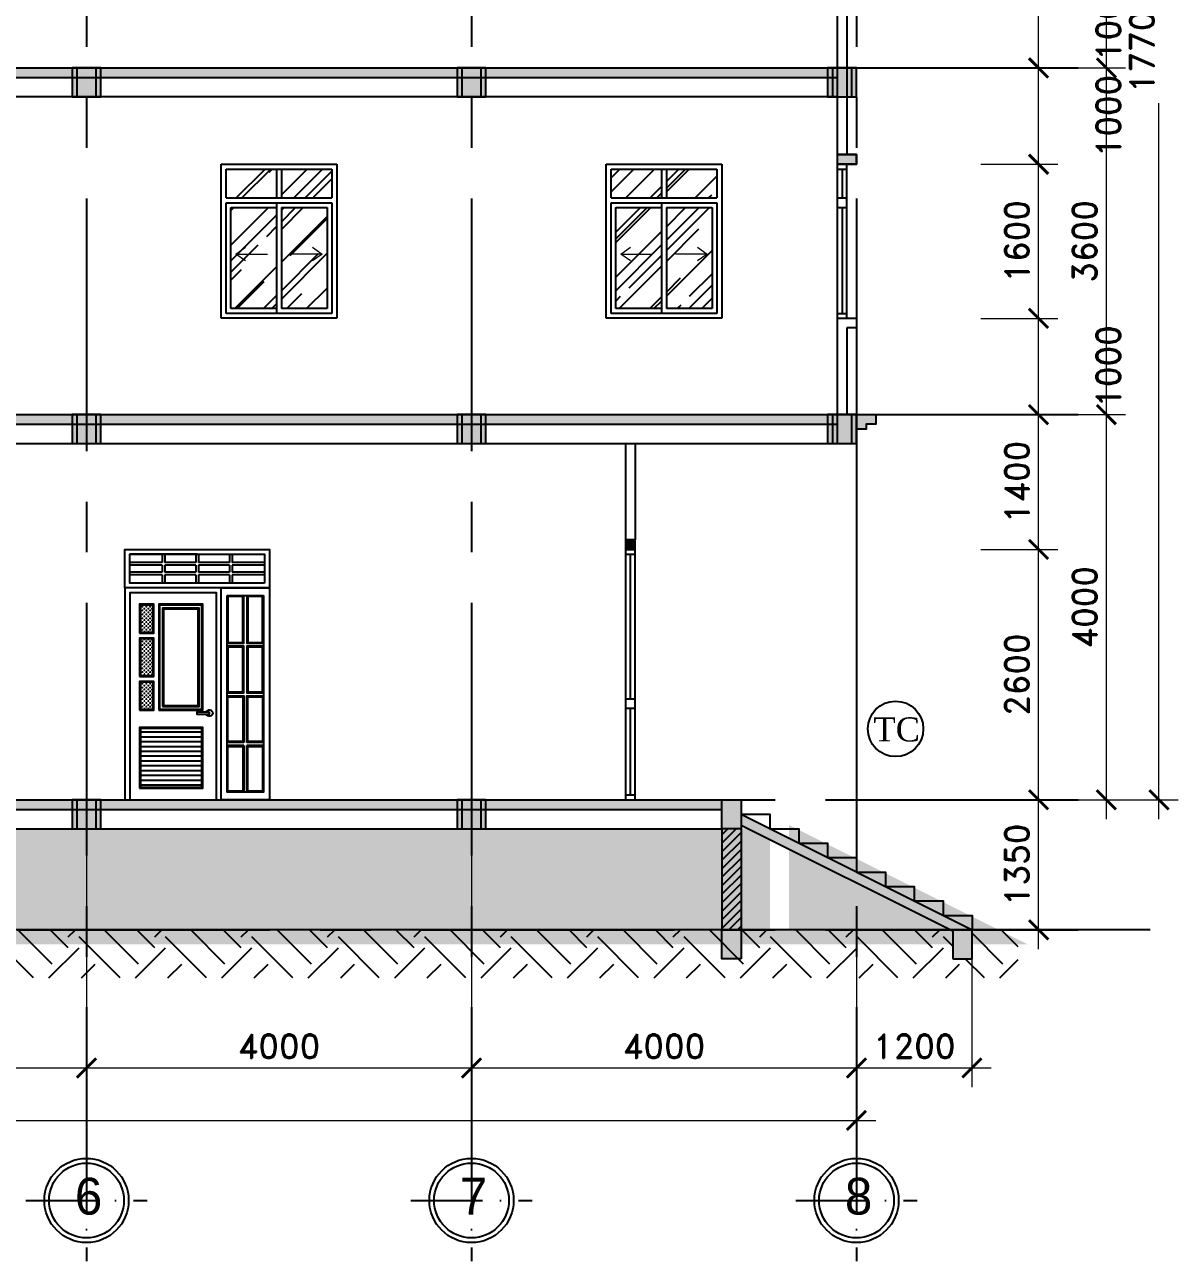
# Model space of a CAD drawing. Header units: inches. Extents: x 452443 to 881249, y 975131 to 1198310.
# Drawn here: x 718520 to 730505, y 1031718 to 1044559 of the extents above; entities that cross this region are included whole.
import ezdxf
from ezdxf.enums import TextEntityAlignment as Align

# ---------------------------------------------------------------- set-up
doc = ezdxf.new("R2010")
doc.units = ezdxf.units.IN
doc.header["$LTSCALE"] = 3.5
doc.header["$MEASUREMENT"] = 0
doc.linetypes.add('ACAD_ISO10W100', pattern=[18, 12, -3, 0, -3])
doc.linetypes.add('CENTER', pattern=[2, 1.25, -0.25, 0.25, -0.25])
for name, color, linetype in [('cot', 1, 'Continuous'), ('CUA', 4, 'Continuous'), ('DOOR-84', 84, 'Continuous'), ('HA', 8, 'Continuous'), ('hatch', 4, 'Continuous'), ('hatch vl', 4, 'Continuous'), ('Netthay_126', 126, 'Continuous'), ('NOI THAT', 42, 'Continuous'), ('phong', 2, 'Continuous'), ('text', 3, 'Continuous'), ('thuocdo', 3, 'Continuous'), ('Truc', 252, 'Continuous'), ('VISIONABLE-LINE126', 126, 'Continuous')]:
    doc.layers.add(name, color=color, linetype=linetype)
doc.styles.add('romand', font='romand.shx')
doc.styles.get("Standard").update_dxf_attribs({"font": 'times.ttf'})
doc.styles.add('STYLE5', font='VAVON_.TTF')
doc.dimstyles.new('TL100', dxfattribs={"dimscale": 100, "dimtxt": 2.5, "dimasz": 2, "dimexe": 2, "dimexo": 1, "dimgap": 1, "dimtad": 1, "dimdec": 0, "dimzin": 0, "dimdsep": 46, "dimtxsty": 'romand', "dimblk": 'ARCHTICK', "dimcen": 2, "dimdle": 2, "dimclrd": 256, "dimclre": 256, "dimclrt": 7, "dimadec": 0, "dimazin": 0, "dimtfac": 0.004, "dimtdec": 0, "dimtmove": 2, "dimatfit": 3, "dimfxl": 1, "dimtolj": 1, "dimtzin": 0, "dimlwd": 20, "dimlwe": 20, "dimarcsym": 1})

# ---------------------------------------------------------------- blocks, each defined once
blk = doc.blocks.new('truc tron')
at = {"layer": 'DOOR-84', "linetype": 'ACAD_ISO10W100', "ltscale": 20}
for p, q in [((0, -710), (0, 710)), ((710, 0), (-710, 0))]:
    blk.add_line(p, q, dxfattribs=at)
at = {"layer": 'DOOR-84', "linetype": 'Continuous'}
blk.add_circle((0, 0), 492, dxfattribs=at)
at = {"layer": 'NOI THAT', "linetype": 'Continuous'}
blk.add_circle((0, 0), 437, dxfattribs=at)
blk = doc.blocks.new('cuadi1500x2600')
at = {"layer": 'CUA'}
h = blk.add_hatch(dxfattribs=at)
h.set_pattern_fill('ANSI31', color=256, scale=400, angle=315, style=0)
h.set_pattern_definition([(0, (375391.19, 832311.767), (2e-14, 50), [])])
h.paths.add_polyline_path([(700, 739), (700, 130), (1340, 130), (1340, 739)])
at = {"layer": 'hatch'}
h = blk.add_hatch(dxfattribs=at)
h.set_pattern_fill('CROSS', color=256, scale=80, style=0)
h.set_pattern_definition([(0, (396849.858, 818514.514), (20, 20), [10, -30]), (90, (396854.858, 818509.514), (-20, 20), [10, -30])])
h.paths.add_polyline_path([(1340, 1290), (1210, 1290), (1210, 1670), (1340, 1670)])
h.paths.add_polyline_path([(1340, 2020), (1210, 2020), (1210, 1740), (1340, 1740)])
h.paths.add_polyline_path([(1210, 940), (1340, 940), (1340, 1220), (1210, 1220)])
at = {"layer": 'CUA'}
for p, q in [((50, 2465), (385, 2465)), ((415, 2465), (735, 2465)), ((765, 2465), (1085, 2465)), ((1115, 2465), (1450, 2465)), ((50, 2435), (385, 2435)), ((50, 2365), (385, 2365)), ((50, 2335), (385, 2335)), ((415, 2435), (735, 2435)), ((415, 2365), (735, 2365)), ((415, 2335), (735, 2335)), ((765, 2435), (1085, 2435)), ((765, 2365), (1085, 2365)), ((765, 2335), (1085, 2335)), ((1115, 2435), (1450, 2435)), ((1115, 2365), (1450, 2365)), ((1115, 2335), (1450, 2335))]:
    blk.add_line(p, q, dxfattribs=at)
for points in [[(0, 2200), (1500, 2200), (1500, 2600), (0, 2600)], [(50, 2250), (1450, 2250), (1450, 2550), (50, 2550)], [(1500, 0), (500, 0), (500, 2200), (1500, 2200)], [(1450, 0), (550, 0), (550, 2150), (1450, 2150)], [(1150, 930), (690, 930), (690, 2030), (1150, 2030)], [(1350, 1730), (1200, 1730), (1200, 2030), (1350, 2030)], [(1350, 1280), (1200, 1280), (1200, 1680), (1350, 1680)], [(1350, 930), (1200, 930), (1200, 1230), (1350, 1230)], [(622, 910), (753, 910), (753, 890), (622, 890)], [(622, 910), (753, 910), (753, 890), (622, 890)], [(1350, 120), (690, 120), (690, 749), (1350, 749)]]:
    blk.add_lwpolyline(points, close=True, dxfattribs=at)
for points in [[(750, 2550), (50, 2550)], [(385, 2550), (385, 2465)], [(415, 2550), (415, 2465)], [(735, 2550), (735, 2465)], [(750, 2550), (1450, 2550)], [(765, 2550), (765, 2465)], [(1085, 2550), (1085, 2465)], [(1115, 2550), (1115, 2465)], [(385, 2435), (385, 2365)], [(385, 2335), (385, 2250)], [(415, 2435), (415, 2365)], [(415, 2335), (415, 2250)], [(735, 2435), (735, 2365)], [(735, 2335), (735, 2250)], [(765, 2435), (765, 2365)], [(765, 2335), (765, 2250)], [(1085, 2435), (1085, 2365)], [(1085, 2335), (1085, 2250)], [(1115, 2435), (1115, 2365)], [(1115, 2335), (1115, 2250)]]:
    blk.add_lwpolyline(points, dxfattribs=at)
blk.add_arc((622, 900), 33.7, 16.9172, 343.0828, dxfattribs=at)
blk.add_arc((622, 900), 33.7, 16.9172, 343.0828, dxfattribs=at)
at = {"layer": 'HA', "ltscale": 50}
for points in [[(1140, 940), (700, 940), (700, 2020), (1140, 2020)], [(1110, 970), (730, 970), (730, 1990), (1110, 1990)], [(1100, 980), (740, 980), (740, 1980), (1100, 1980)], [(1340, 1740), (1210, 1740), (1210, 2020), (1340, 2020)], [(1340, 1290), (1210, 1290), (1210, 1670), (1340, 1670)], [(1340, 940), (1210, 940), (1210, 1220), (1340, 1220)], [(1340, 130), (700, 130), (700, 739), (1340, 739)]]:
    blk.add_lwpolyline(points, close=True, dxfattribs=at)
at = {"layer": 'hatch'}
for p, q in [((501, 2200), (1, 2200)), ((440, 2120), (60, 2120)), ((60, 595), (235, 595)), ((60, 565), (235, 565)), ((265, 595), (440, 595)), ((265, 565), (440, 565))]:
    blk.add_line(p, q, dxfattribs=at)
for points in [[(0, 2200), (1500, 2200)], [(0, 2200), (0, 0), (500, 0), (500, 2200)], [(60, 2120), (60, 80), (440, 80), (440, 2120)], [(235, 2120), (235, 1625), (60, 1625)], [(70, 2110), (225, 2110), (225, 1635), (70, 1635), (70, 2110)], [(440, 1625), (265, 1625), (265, 2120)], [(430, 1635), (275, 1635), (275, 2110), (430, 2110), (430, 1635)], [(60, 1595), (235, 1595), (235, 1110), (60, 1110)], [(70, 1585), (225, 1585), (225, 1120), (70, 1120), (70, 1585)], [(440, 1110), (265, 1110), (265, 1595), (440, 1595)], [(430, 1120), (275, 1120), (275, 1585), (430, 1585), (430, 1120)], [(235, 595), (235, 1080), (60, 1080)], [(225, 605), (225, 1070), (70, 1070), (70, 605), (225, 605)], [(440, 1080), (265, 1080), (265, 595)], [(430, 1070), (275, 1070), (275, 605), (430, 605), (430, 1070)], [(225, 90), (225, 555), (70, 555), (70, 90), (225, 90)], [(235, 80), (235, 565)], [(265, 565), (265, 80)], [(430, 555), (275, 555), (275, 90), (430, 90), (430, 555)]]:
    blk.add_lwpolyline(points, dxfattribs=at)
blk = doc.blocks.new('_ArchTick')
at = {"color": 0, "linetype": 'ByBlock', "const_width": 0.15}
blk.add_lwpolyline([(-0.5, -0.5), (0.5, 0.5)], dxfattribs=at)
blk = doc.blocks.new('*D2236')
at = {"layer": 'DEFPOINTS', "color": 0}
for p in [(719162, 1037087), (715162, 1036784), (719162, 1033726)]:
    blk.add_point(p, dxfattribs=at)
at = {"layer": 'thuocdo', "lineweight": 20}
for p, q in [((719162, 1036987), (719162, 1033526)), ((715162, 1036684), (715162, 1033526)), ((714962, 1033726), (719362, 1033726))]:
    blk.add_line(p, q, dxfattribs=at)
at = {"layer": 'thuocdo', "lineweight": 20, "xscale": 200, "yscale": 200, "zscale": 200, "rotation": 180}
blk.add_blockref('_ArchTick', (715162, 1033726), dxfattribs=at)
at = {"layer": 'thuocdo', "lineweight": 20, "xscale": 200, "yscale": 200, "zscale": 200}
blk.add_blockref('_ArchTick', (719162, 1033726), dxfattribs=at)
at = {"layer": 'thuocdo', "color": 7, "insert": (717162, 1033951), "char_height": 250, "attachment_point": 5, "style": 'romand'}
blk.add_mtext('\\A1;4000', dxfattribs=at)
blk = doc.blocks.new('*D2237')
at = {"layer": 'DEFPOINTS', "color": 0}
for p in [(719162, 1037087), (723162, 1033726), (723162, 1032994)]:
    blk.add_point(p, dxfattribs=at)
at = {"layer": 'thuocdo', "lineweight": 20}
for p, q in [((719162, 1036987), (719162, 1033526)), ((723162, 1033094), (723162, 1033926)), ((718962, 1033726), (723362, 1033726))]:
    blk.add_line(p, q, dxfattribs=at)
at = {"layer": 'thuocdo', "lineweight": 20, "xscale": 200, "yscale": 200, "zscale": 200, "rotation": 180}
blk.add_blockref('_ArchTick', (719162, 1033726), dxfattribs=at)
at = {"layer": 'thuocdo', "lineweight": 20, "xscale": 200, "yscale": 200, "zscale": 200}
blk.add_blockref('_ArchTick', (723162, 1033726), dxfattribs=at)
at = {"layer": 'thuocdo', "color": 7, "insert": (721162, 1033951), "char_height": 250, "attachment_point": 5, "style": 'romand'}
blk.add_mtext('\\A1;4000', dxfattribs=at)
blk = doc.blocks.new('*D2238')
at = {"layer": 'DEFPOINTS', "color": 0}
for p in [(727162, 1034957), (727162, 1033726), (723162, 1032994)]:
    blk.add_point(p, dxfattribs=at)
at = {"layer": 'thuocdo', "lineweight": 20}
for p, q in [((727162, 1034857), (727162, 1033526)), ((723162, 1033094), (723162, 1033926)), ((722962, 1033726), (727362, 1033726))]:
    blk.add_line(p, q, dxfattribs=at)
at = {"layer": 'thuocdo', "lineweight": 20, "xscale": 200, "yscale": 200, "zscale": 200, "rotation": 180}
blk.add_blockref('_ArchTick', (723162, 1033726), dxfattribs=at)
at = {"layer": 'thuocdo', "lineweight": 20, "xscale": 200, "yscale": 200, "zscale": 200}
blk.add_blockref('_ArchTick', (727162, 1033726), dxfattribs=at)
at = {"layer": 'thuocdo', "color": 7, "insert": (725162, 1033951), "char_height": 250, "attachment_point": 5, "style": 'romand'}
blk.add_mtext('\\A1;4000', dxfattribs=at)
blk = doc.blocks.new('*D2247')
at = {"layer": 'DEFPOINTS', "color": 0}
for p in [(723162, 1036784), (723162, 1033726), (719162, 1033048)]:
    blk.add_point(p, dxfattribs=at)
at = {"layer": 'thuocdo', "lineweight": 20}
for p, q in [((723162, 1036684), (723162, 1033526)), ((719162, 1033148), (719162, 1033926)), ((718962, 1033726), (723362, 1033726))]:
    blk.add_line(p, q, dxfattribs=at)
at = {"layer": 'thuocdo', "lineweight": 20, "xscale": 200, "yscale": 200, "zscale": 200, "rotation": 180}
blk.add_blockref('_ArchTick', (719162, 1033726), dxfattribs=at)
at = {"layer": 'thuocdo', "lineweight": 20, "xscale": 200, "yscale": 200, "zscale": 200}
blk.add_blockref('_ArchTick', (723162, 1033726), dxfattribs=at)
at = {"layer": 'thuocdo', "color": 7, "insert": (721162, 1033951), "char_height": 250, "attachment_point": 5, "style": 'romand'}
blk.add_mtext('\\A1;4000', dxfattribs=at)
blk = doc.blocks.new('*D2248')
at = {"layer": 'DEFPOINTS', "color": 0}
for p in [(698662, 1034330), (727162, 1034330), (727162, 1033181)]:
    blk.add_point(p, dxfattribs=at)
at = {"layer": 'thuocdo', "lineweight": 20}
for p, q in [((698662, 1034230), (698662, 1032981)), ((727162, 1034230), (727162, 1032981)), ((698462, 1033181), (727362, 1033181))]:
    blk.add_line(p, q, dxfattribs=at)
at = {"layer": 'thuocdo', "lineweight": 20, "xscale": 200, "yscale": 200, "zscale": 200, "rotation": 180}
blk.add_blockref('_ArchTick', (698662, 1033181), dxfattribs=at)
at = {"layer": 'thuocdo', "lineweight": 20, "xscale": 200, "yscale": 200, "zscale": 200}
blk.add_blockref('_ArchTick', (727162, 1033181), dxfattribs=at)
at = {"layer": 'thuocdo', "color": 7, "insert": (712912, 1033406), "char_height": 250, "attachment_point": 5, "style": 'romand'}
blk.add_mtext('\\A1;28500', dxfattribs=at)
blk = doc.blocks.new('*D2302')
at = {"layer": 'DEFPOINTS', "color": 0}
for p in [(728354, 1036510), (729054, 1036510), (728354, 1035160)]:
    blk.add_point(p, dxfattribs=at)
at = {"layer": 'thuocdo', "linetype": 'Continuous', "lineweight": 20}
for p, q in [((729054, 1034960), (729054, 1036710)), ((728454, 1036510), (729254, 1036510)), ((728454, 1035160), (729254, 1035160))]:
    blk.add_line(p, q, dxfattribs=at)
at = {"layer": 'thuocdo', "lineweight": 20, "xscale": 200, "yscale": 200, "zscale": 200}
for p, rotation in [((729054, 1036510), 90), ((729054, 1035160), 270)]:
    blk.add_blockref('_ArchTick', p, dxfattribs=dict(at, rotation=rotation))
at = {"layer": 'thuocdo', "color": 7, "insert": (728829, 1035835), "char_height": 250, "attachment_point": 5, "rotation": 90, "style": 'romand'}
blk.add_mtext('\\A1;1350', dxfattribs=at)
blk = doc.blocks.new('*D2303')
at = {"layer": 'DEFPOINTS', "color": 0}
for p in [(728354, 1039110), (729054, 1039110), (728354, 1036510)]:
    blk.add_point(p, dxfattribs=at)
at = {"layer": 'thuocdo', "linetype": 'Continuous', "lineweight": 20}
for p, q in [((729054, 1036310), (729054, 1039310)), ((728454, 1039110), (729254, 1039110)), ((728454, 1036510), (729254, 1036510))]:
    blk.add_line(p, q, dxfattribs=at)
at = {"layer": 'thuocdo', "lineweight": 20, "xscale": 200, "yscale": 200, "zscale": 200}
for p, rotation in [((729054, 1039110), 90), ((729054, 1036510), 270)]:
    blk.add_blockref('_ArchTick', p, dxfattribs=dict(at, rotation=rotation))
at = {"layer": 'thuocdo', "color": 7, "insert": (728829, 1037810), "char_height": 250, "attachment_point": 5, "rotation": 90, "style": 'romand'}
blk.add_mtext('\\A1;2600', dxfattribs=at)
blk = doc.blocks.new('*D2304')
at = {"layer": 'DEFPOINTS', "color": 0}
for p in [(728354, 1040510), (729054, 1040510), (728354, 1039110)]:
    blk.add_point(p, dxfattribs=at)
at = {"layer": 'thuocdo', "linetype": 'Continuous', "lineweight": 20}
for p, q in [((729054, 1038910), (729054, 1040710)), ((728454, 1040510), (729254, 1040510)), ((728454, 1039110), (729254, 1039110))]:
    blk.add_line(p, q, dxfattribs=at)
at = {"layer": 'thuocdo', "lineweight": 20, "xscale": 200, "yscale": 200, "zscale": 200}
for p, rotation in [((729054, 1040510), 90), ((729054, 1039110), 270)]:
    blk.add_blockref('_ArchTick', p, dxfattribs=dict(at, rotation=rotation))
at = {"layer": 'thuocdo', "color": 7, "insert": (728829, 1039810), "char_height": 250, "attachment_point": 5, "rotation": 90, "style": 'romand'}
blk.add_mtext('\\A1;1400', dxfattribs=at)
blk = doc.blocks.new('*D2305')
at = {"layer": 'DEFPOINTS', "color": 0}
for p in [(728354, 1041510), (729054, 1041510), (728354, 1040510)]:
    blk.add_point(p, dxfattribs=at)
at = {"layer": 'thuocdo', "linetype": 'Continuous', "lineweight": 20}
for p, q in [((729054, 1040310), (729054, 1041710)), ((728454, 1041510), (729254, 1041510)), ((728454, 1040510), (729254, 1040510))]:
    blk.add_line(p, q, dxfattribs=at)
at = {"layer": 'thuocdo', "lineweight": 20, "xscale": 200, "yscale": 200, "zscale": 200}
for p, rotation in [((729054, 1041510), 90), ((729054, 1040510), 270)]:
    blk.add_blockref('_ArchTick', p, dxfattribs=dict(at, rotation=rotation))
at = {"layer": 'thuocdo', "color": 7, "insert": (729779, 1041010), "char_height": 250, "attachment_point": 5, "rotation": 90, "style": 'romand'}
blk.add_mtext('\\A1;1000', dxfattribs=at)
blk = doc.blocks.new('*D2306')
at = {"layer": 'DEFPOINTS', "color": 0}
for p in [(728354, 1043110), (729054, 1043110), (728354, 1041510)]:
    blk.add_point(p, dxfattribs=at)
at = {"layer": 'thuocdo', "linetype": 'Continuous', "lineweight": 20}
for p, q in [((729054, 1041310), (729054, 1043310)), ((728454, 1043110), (729254, 1043110)), ((728454, 1041510), (729254, 1041510))]:
    blk.add_line(p, q, dxfattribs=at)
at = {"layer": 'thuocdo', "lineweight": 20, "xscale": 200, "yscale": 200, "zscale": 200}
for p, rotation in [((729054, 1043110), 90), ((729054, 1041510), 270)]:
    blk.add_blockref('_ArchTick', p, dxfattribs=dict(at, rotation=rotation))
at = {"layer": 'thuocdo', "color": 7, "insert": (728829, 1042310), "char_height": 250, "attachment_point": 5, "rotation": 90, "style": 'romand'}
blk.add_mtext('\\A1;1600', dxfattribs=at)
blk = doc.blocks.new('*D2307')
at = {"layer": 'DEFPOINTS', "color": 0}
for p in [(728354, 1044110), (729054, 1044110), (728354, 1043110)]:
    blk.add_point(p, dxfattribs=at)
at = {"layer": 'thuocdo', "linetype": 'Continuous', "lineweight": 20}
for p, q in [((729054, 1042910), (729054, 1044310)), ((728454, 1044110), (729254, 1044110)), ((728454, 1043110), (729254, 1043110))]:
    blk.add_line(p, q, dxfattribs=at)
at = {"layer": 'thuocdo', "lineweight": 20, "xscale": 200, "yscale": 200, "zscale": 200}
for p, rotation in [((729054, 1044110), 90), ((729054, 1043110), 270)]:
    blk.add_blockref('_ArchTick', p, dxfattribs=dict(at, rotation=rotation))
at = {"layer": 'thuocdo', "color": 7, "insert": (729779, 1043610), "char_height": 250, "attachment_point": 5, "rotation": 90, "style": 'romand'}
blk.add_mtext('\\A1;1000', dxfattribs=at)
blk = doc.blocks.new('*D2308')
at = {"layer": 'DEFPOINTS', "color": 0}
for p in [(728354, 1045110), (729054, 1045110), (728354, 1044110)]:
    blk.add_point(p, dxfattribs=at)
at = {"layer": 'thuocdo', "linetype": 'Continuous', "lineweight": 20}
for p, q in [((729054, 1043910), (729054, 1045310)), ((728454, 1045110), (729254, 1045110)), ((728454, 1044110), (729254, 1044110))]:
    blk.add_line(p, q, dxfattribs=at)
at = {"layer": 'thuocdo', "lineweight": 20, "xscale": 200, "yscale": 200, "zscale": 200}
for p, rotation in [((729054, 1045110), 90), ((729054, 1044110), 270)]:
    blk.add_blockref('_ArchTick', p, dxfattribs=dict(at, rotation=rotation))
at = {"layer": 'thuocdo', "color": 7, "insert": (729779, 1044610), "char_height": 250, "attachment_point": 5, "rotation": 90, "style": 'romand'}
blk.add_mtext('\\A1;1000', dxfattribs=at)
blk = doc.blocks.new('*D2316')
at = {"layer": 'DEFPOINTS', "color": 0}
for p in [(728354, 1040510), (729758, 1040510), (728354, 1036510)]:
    blk.add_point(p, dxfattribs=at)
at = {"layer": 'thuocdo', "lineweight": 20}
for p, q in [((729758, 1036310), (729758, 1040710)), ((728454, 1040510), (729958, 1040510)), ((728454, 1036510), (729958, 1036510))]:
    blk.add_line(p, q, dxfattribs=at)
at = {"layer": 'thuocdo', "lineweight": 20, "xscale": 200, "yscale": 200, "zscale": 200}
for p, rotation in [((729758, 1040510), 90), ((729758, 1036510), 270)]:
    blk.add_blockref('_ArchTick', p, dxfattribs=dict(at, rotation=rotation))
at = {"layer": 'thuocdo', "color": 7, "insert": (729533, 1038510), "char_height": 250, "attachment_point": 5, "rotation": 90, "style": 'romand'}
blk.add_mtext('\\A1;4000', dxfattribs=at)
blk = doc.blocks.new('*D2317')
at = {"layer": 'DEFPOINTS', "color": 0}
for p in [(728354, 1044110), (729758, 1044110), (728354, 1040510)]:
    blk.add_point(p, dxfattribs=at)
at = {"layer": 'thuocdo', "lineweight": 20}
for p, q in [((729758, 1040310), (729758, 1044310)), ((728454, 1044110), (729958, 1044110)), ((728454, 1040510), (729958, 1040510))]:
    blk.add_line(p, q, dxfattribs=at)
at = {"layer": 'thuocdo', "lineweight": 20, "xscale": 200, "yscale": 200, "zscale": 200}
for p, rotation in [((729758, 1044110), 90), ((729758, 1040510), 270)]:
    blk.add_blockref('_ArchTick', p, dxfattribs=dict(at, rotation=rotation))
at = {"layer": 'thuocdo', "color": 7, "insert": (729533, 1042310), "char_height": 250, "attachment_point": 5, "rotation": 90, "style": 'romand'}
blk.add_mtext('\\A1;3600', dxfattribs=at)
blk = doc.blocks.new('*D2318')
at = {"layer": 'DEFPOINTS', "color": 0}
for p in [(728354, 1047710), (729758, 1047710), (728354, 1044110)]:
    blk.add_point(p, dxfattribs=at)
at = {"layer": 'thuocdo', "lineweight": 20}
for p, q in [((729758, 1043910), (729758, 1047910)), ((728454, 1047710), (729958, 1047710)), ((728454, 1044110), (729958, 1044110))]:
    blk.add_line(p, q, dxfattribs=at)
at = {"layer": 'thuocdo', "lineweight": 20, "xscale": 200, "yscale": 200, "zscale": 200}
for p, rotation in [((729758, 1047710), 90), ((729758, 1044110), 270)]:
    blk.add_blockref('_ArchTick', p, dxfattribs=dict(at, rotation=rotation))
at = {"layer": 'thuocdo', "color": 7, "insert": (729533, 1045910), "char_height": 250, "attachment_point": 5, "rotation": 90, "style": 'romand'}
blk.add_mtext('\\A1;3600', dxfattribs=at)
blk = doc.blocks.new('*D2321')
at = {"layer": 'DEFPOINTS', "color": 0}
for p in [(728354, 1054210), (730305, 1054210), (728613, 1036510)]:
    blk.add_point(p, dxfattribs=at)
at = {"layer": 'thuocdo', "lineweight": 20}
for p, q in [((730305, 1054410), (730305, 1045027)), ((728454, 1054210), (730505, 1054210)), ((730305, 1036310), (730305, 1043744)), ((728713, 1036510), (730505, 1036510))]:
    blk.add_line(p, q, dxfattribs=at)
at = {"layer": 'thuocdo', "lineweight": 20, "xscale": 200, "yscale": 200, "zscale": 200}
for p, rotation in [((730305, 1054210), 90), ((730305, 1036510), 270)]:
    blk.add_blockref('_ArchTick', p, dxfattribs=dict(at, rotation=rotation))
at = {"layer": 'thuocdo', "color": 7, "insert": (730128, 1044385), "char_height": 250, "attachment_point": 5, "rotation": 90, "style": 'romand'}
blk.add_mtext('\\A1;17700', dxfattribs=at)
blk = doc.blocks.new('*D2854')
at = {"layer": 'DEFPOINTS', "color": 0}
for p in [(728362, 1035235), (727162, 1035160), (728362, 1033726)]:
    blk.add_point(p, dxfattribs=at)
at = {"layer": 'thuocdo', "linetype": 'Continuous', "lineweight": 20}
for p, q in [((728362, 1035135), (728362, 1033526)), ((727162, 1035060), (727162, 1033526)), ((726962, 1033726), (728562, 1033726))]:
    blk.add_line(p, q, dxfattribs=at)
at = {"layer": 'thuocdo', "lineweight": 20, "xscale": 200, "yscale": 200, "zscale": 200, "rotation": 180}
blk.add_blockref('_ArchTick', (727162, 1033726), dxfattribs=at)
at = {"layer": 'thuocdo', "lineweight": 20, "xscale": 200, "yscale": 200, "zscale": 200}
blk.add_blockref('_ArchTick', (728362, 1033726), dxfattribs=at)
at = {"layer": 'thuocdo', "color": 7, "insert": (727762, 1033951), "char_height": 250, "attachment_point": 5, "style": 'romand'}
blk.add_mtext('\\A1;1200', dxfattribs=at)
blk = doc.blocks.new('CUAS1200x1600')
at = {"layer": 'hatch vl'}
h = blk.add_hatch(dxfattribs=at)
h.set_pattern_fill('AR-RROOF', color=256, scale=15, angle=45)
h.set_pattern_definition([(45, (381731, 834646.73), (323.28922, 862.10459), [5715, -762, 1905, -381]), (45, (381954.6, 835139.75), (-627.7199, 88.90454), [1143, -125.73, 2286, -285.75]), (45, (381636.7, 835010.43), (1220.41681, 1581.4231), [3048, -533.4, 1524, -381])])
h.paths.add_polyline_path([(100, 100), (575, 100), (575, 1150), (100, 1150)])
h.paths.add_polyline_path([(625, 100), (1100, 100), (1100, 1150), (625, 1150)])
h.paths.add_polyline_path([(575, 1250), (575, 1550), (50, 1550), (50, 1250)])
h.paths.add_polyline_path([(625, 1550), (625, 1250), (1150, 1250), (1150, 1550)])
at = {"layer": 'DOOR-84', "ltscale": 3}
for p, q in [((0, 0), (0, 1600)), ((0, 1600), (1200, 1600)), ((50, 1250), (50, 1550)), ((50, 1550), (1150, 1550)), ((1150, 1550), (1150, 1250)), ((50, 1250), (1150, 1250)), ((50, 50), (50, 1200)), ((50, 1200), (1150, 1200)), ((1150, 1200), (1150, 50)), ((100, 100), (100, 1150)), ((100, 1150), (575, 1150)), ((625, 1150), (1100, 1150)), ((1100, 1150), (1100, 100)), ((1200, 0), (0, 0)), ((1150, 50), (50, 50)), ((575, 100), (100, 100)), ((1100, 100), (625, 100))]:
    blk.add_line(p, q, dxfattribs=at)
for points in [[(575, 1550), (575, 1250)], [(625, 1550), (625, 1250)], [(1200, 1600), (1200, 0)], [(575, 1200), (575, 50)], [(625, 1150), (625, 100)]]:
    blk.add_lwpolyline(points, dxfattribs=at)
for points in [[(151, 667), (481, 667)], [(1049, 667), (719, 667)]]:
    blk.add_leader(points, dimstyle='TL100', override={"dimasz": 1, "dimtad": 0, "dimldrblk": 'Open90', "dimarcsym": 1}, dxfattribs=at)

msp = doc.modelspace()

# ---------------------------------------------------------------- hatches: boundary and pattern name
at = {"layer": 'cot'}
h = msp.add_hatch(color=256, dxfattribs=at)
h.dxf.hatch_style = 1
h.paths.add_polyline_path([(706262.3, 1044110.4), (702062.3, 1044110.4), (702062.3, 1044010.4), (706262.3, 1044010.4)])
h.paths.add_polyline_path([(710562.3, 1044110.4), (706262.3, 1044110.4), (706262.3, 1044010.4), (710562.3, 1044010.4)])
h.paths.add_polyline_path([(715062.3, 1044110.4), (710762.3, 1044110.4), (710762.3, 1044010.4), (715062.3, 1044010.4)])
h.paths.add_polyline_path([(719562.3, 1044110.4), (715262.3, 1044110.4), (715262.3, 1044010.4), (719562.3, 1044010.4)])
h.paths.add_polyline_path([(723562.3, 1044110.4), (719562.3, 1044110.4), (719562.3, 1044010.4), (723562.3, 1044010.4)])
h.paths.add_polyline_path([(698662.3, 1044110.4), (698662.3, 1044010.4), (702062.3, 1044010.4), (702062.3, 1044110.4)])
h.paths.add_polyline_path([(727162.3, 1044010.4), (727162.3, 1044110.4), (723562.3, 1044110.4), (723562.3, 1044010.4)])
h = msp.add_hatch(color=256, dxfattribs=at)
h.dxf.hatch_style = 1
h.paths.add_polyline_path([(719312.3, 1044110.4), (719012.3, 1044110.4), (719012.3, 1043810.4), (719312.3, 1043810.4)])
h = msp.add_hatch(color=256, dxfattribs=at)
h.dxf.hatch_style = 1
h.paths.add_polyline_path([(719262.3, 1044110.4), (719062.3, 1044110.4), (719062.3, 1043810.4), (719262.3, 1043810.4)])
h = msp.add_hatch(color=256, dxfattribs=at)
h.dxf.hatch_style = 1
h.paths.add_polyline_path([(719262.3, 1044110.4), (719062.3, 1044110.4), (719062.3, 1043810.4), (719262.3, 1043810.4)])
h = msp.add_hatch(color=256, dxfattribs=at)
h.dxf.hatch_style = 1
h.paths.add_polyline_path([(719262.3, 1044110.4), (719062.3, 1044110.4), (719062.3, 1043810.4), (719262.3, 1043810.4)])
h = msp.add_hatch(color=256, dxfattribs=at)
h.dxf.hatch_style = 1
h.paths.add_polyline_path([(719262.3, 1044110.4), (719062.3, 1044110.4), (719062.3, 1043810.4), (719262.3, 1043810.4)])
h = msp.add_hatch(color=256, dxfattribs=at)
h.dxf.hatch_style = 1
h.paths.add_polyline_path([(723312.3, 1044110.4), (723012.3, 1044110.4), (723012.3, 1043810.4), (723312.3, 1043810.4)])
h = msp.add_hatch(color=256, dxfattribs=at)
h.dxf.hatch_style = 1
h.paths.add_polyline_path([(723262.3, 1044110.4), (723062.3, 1044110.4), (723062.3, 1043810.4), (723262.3, 1043810.4)])
h = msp.add_hatch(color=256, dxfattribs=at)
h.dxf.hatch_style = 1
h.paths.add_polyline_path([(723262.3, 1044110.4), (723062.3, 1044110.4), (723062.3, 1043810.4), (723262.3, 1043810.4)])
h = msp.add_hatch(color=256, dxfattribs=at)
h.dxf.hatch_style = 1
h.paths.add_polyline_path([(723262.3, 1044110.4), (723062.3, 1044110.4), (723062.3, 1043810.4), (723262.3, 1043810.4)])
h = msp.add_hatch(color=256, dxfattribs=at)
h.dxf.hatch_style = 1
h.paths.add_polyline_path([(723262.3, 1044110.4), (723062.3, 1044110.4), (723062.3, 1043810.4), (723262.3, 1043810.4)])
h = msp.add_hatch(color=256, dxfattribs=at)
h.dxf.hatch_style = 1
h.paths.add_polyline_path([(727162.3, 1044110.4), (726862.3, 1044110.4), (726862.3, 1043810.4), (727162.3, 1043810.4)])
h = msp.add_hatch(color=256, dxfattribs=at)
h.dxf.hatch_style = 1
h.paths.add_polyline_path([(727112.3, 1044110.4), (726912.3, 1044110.4), (726912.3, 1043810.4), (727112.3, 1043810.4)])
h = msp.add_hatch(color=256, dxfattribs=at)
h.dxf.hatch_style = 1
h.paths.add_polyline_path([(727112.3, 1044110.4), (726912.3, 1044110.4), (726912.3, 1043810.4), (727112.3, 1043810.4)])
h = msp.add_hatch(color=256, dxfattribs=at)
h.dxf.hatch_style = 1
h.paths.add_polyline_path([(727112.3, 1044110.4), (726912.3, 1044110.4), (726912.3, 1043810.4), (727112.3, 1043810.4)])
h = msp.add_hatch(color=256, dxfattribs=at)
h.dxf.hatch_style = 1
h.paths.add_polyline_path([(727112.3, 1044110.4), (726912.3, 1044110.4), (726912.3, 1043810.4), (727112.3, 1043810.4)])
h = msp.add_hatch(color=256, dxfattribs=at)
h.dxf.hatch_style = 1
h.paths.add_polyline_path([(727162.3, 1044110.4), (726962.3, 1044110.4), (726962.3, 1043810.4), (727162.3, 1043810.4)])
h = msp.add_hatch(color=256, dxfattribs=at)
h.dxf.hatch_style = 1
h.paths.add_polyline_path([(727162.3, 1043210.4), (726962.3, 1043210.4), (726962.3, 1043110.4), (727162.3, 1043110.4)])
h = msp.add_hatch(color=256, dxfattribs=at)
h.dxf.hatch_style = 1
h.paths.add_polyline_path([(698662.3, 1040510.4), (698462.3, 1040510.4), (698462.3, 1040410.4), (698562.3, 1040410.4), (698562.3, 1040360.4), (698662.3, 1040360.4)])
h.paths.add_polyline_path([(706062.3, 1040510.4), (702262.3, 1040510.4), (702262.3, 1040410.4), (706062.3, 1040410.4)])
h.paths.add_polyline_path([(710562.3, 1040510.4), (706062.3, 1040510.4), (706062.3, 1040410.4), (710562.3, 1040410.4)])
h.paths.add_polyline_path([(715062.3, 1040510.4), (710762.3, 1040510.4), (710762.3, 1040410.4), (715062.3, 1040410.4)])
h.paths.add_polyline_path([(719562.3, 1040510.4), (715262.3, 1040510.4), (715262.3, 1040410.4), (719562.3, 1040410.4)])
h.paths.add_polyline_path([(723562.3, 1040510.4), (719562.3, 1040510.4), (719562.3, 1040410.4), (723562.3, 1040410.4)])
h.paths.add_polyline_path([(727362.3, 1040510.4), (727162.3, 1040510.4), (727162.3, 1040360.4), (727262.3, 1040360.4), (727262.3, 1040410.4), (727362.3, 1040410.4)])
h.paths.add_polyline_path([(727162.3, 1040410.4), (727162.3, 1040510.4), (723562.3, 1040510.4), (723562.3, 1040410.4)])
h.paths.add_polyline_path([(698662.3, 1040510.4), (698662.3, 1040410.4), (702262.3, 1040410.4), (702262.3, 1040510.4)])
h = msp.add_hatch(color=256, dxfattribs=at)
h.dxf.hatch_style = 1
h.paths.add_polyline_path([(719312.3, 1040510.4), (719012.3, 1040510.4), (719012.3, 1040210.4), (719312.3, 1040210.4)])
h = msp.add_hatch(color=256, dxfattribs=at)
h.dxf.hatch_style = 1
h.paths.add_polyline_path([(719262.3, 1040510.4), (719062.3, 1040510.4), (719062.3, 1040210.4), (719262.3, 1040210.4)])
h = msp.add_hatch(color=256, dxfattribs=at)
h.dxf.hatch_style = 1
h.paths.add_polyline_path([(719262.3, 1040510.4), (719062.3, 1040510.4), (719062.3, 1040210.4), (719262.3, 1040210.4)])
h = msp.add_hatch(color=256, dxfattribs=at)
h.dxf.hatch_style = 1
h.paths.add_polyline_path([(719262.3, 1040510.4), (719062.3, 1040510.4), (719062.3, 1040210.4), (719262.3, 1040210.4)])
h = msp.add_hatch(color=256, dxfattribs=at)
h.dxf.hatch_style = 1
h.paths.add_polyline_path([(719262.3, 1040510.4), (719062.3, 1040510.4), (719062.3, 1040210.4), (719262.3, 1040210.4)])
h = msp.add_hatch(color=256, dxfattribs=at)
h.dxf.hatch_style = 1
h.paths.add_polyline_path([(723312.3, 1040510.4), (723012.3, 1040510.4), (723012.3, 1040210.4), (723312.3, 1040210.4)])
h = msp.add_hatch(color=256, dxfattribs=at)
h.dxf.hatch_style = 1
h.paths.add_polyline_path([(723262.3, 1040510.4), (723062.3, 1040510.4), (723062.3, 1040210.4), (723262.3, 1040210.4)])
h = msp.add_hatch(color=256, dxfattribs=at)
h.dxf.hatch_style = 1
h.paths.add_polyline_path([(723262.3, 1040510.4), (723062.3, 1040510.4), (723062.3, 1040210.4), (723262.3, 1040210.4)])
h = msp.add_hatch(color=256, dxfattribs=at)
h.dxf.hatch_style = 1
h.paths.add_polyline_path([(723262.3, 1040510.4), (723062.3, 1040510.4), (723062.3, 1040210.4), (723262.3, 1040210.4)])
h = msp.add_hatch(color=256, dxfattribs=at)
h.dxf.hatch_style = 1
h.paths.add_polyline_path([(723262.3, 1040510.4), (723062.3, 1040510.4), (723062.3, 1040210.4), (723262.3, 1040210.4)])
h = msp.add_hatch(color=256, dxfattribs=at)
h.dxf.hatch_style = 1
h.paths.add_polyline_path([(727162.3, 1040510.4), (726862.3, 1040510.4), (726862.3, 1040210.4), (727162.3, 1040210.4)])
h = msp.add_hatch(color=256, dxfattribs=at)
h.dxf.hatch_style = 1
h.paths.add_polyline_path([(727112.3, 1040510.4), (726912.3, 1040510.4), (726912.3, 1040210.4), (727112.3, 1040210.4)])
h = msp.add_hatch(color=256, dxfattribs=at)
h.dxf.hatch_style = 1
h.paths.add_polyline_path([(727112.3, 1040510.4), (726912.3, 1040510.4), (726912.3, 1040210.4), (727112.3, 1040210.4)])
h = msp.add_hatch(color=256, dxfattribs=at)
h.dxf.hatch_style = 1
h.paths.add_polyline_path([(727112.3, 1040510.4), (726912.3, 1040510.4), (726912.3, 1040210.4), (727112.3, 1040210.4)])
h = msp.add_hatch(color=256, dxfattribs=at)
h.dxf.hatch_style = 1
h.paths.add_polyline_path([(727112.3, 1040510.4), (726912.3, 1040510.4), (726912.3, 1040210.4), (727112.3, 1040210.4)])
h = msp.add_hatch(color=256, dxfattribs=at)
h.dxf.hatch_style = 1
h.paths.add_polyline_path([(727162.3, 1040510.4), (726962.3, 1040510.4), (726962.3, 1040210.4), (727162.3, 1040210.4)])
h = msp.add_hatch(color=256, dxfattribs=at)
h.dxf.hatch_style = 1
h.paths.add_polyline_path([(724862.3, 1039210.4), (724762.3, 1039210.4), (724762.3, 1039110.4), (724862.3, 1039110.4)])
h = msp.add_hatch(color=256, dxfattribs=at)
h.dxf.hatch_style = 1
h.paths.add_polyline_path([(723562.3, 1036510.4), (719562.3, 1036510.4), (719562.3, 1036410.4), (723562.3, 1036410.4)])
h.paths.add_polyline_path([(719562.3, 1036510.4), (715262.3, 1036510.4), (715262.3, 1036410.4), (719562.3, 1036410.4)])
h.paths.add_polyline_path([(715062.3, 1036510.4), (710762.3, 1036510.4), (710762.3, 1036410.4), (715062.3, 1036410.4)])
h.paths.add_polyline_path([(710562.3, 1036510.4), (706262.3, 1036510.4), (706262.3, 1036410.4), (710562.3, 1036410.4)])
h.paths.add_polyline_path([(706262.3, 1036510.4), (702062.3, 1036510.4), (702062.3, 1036410.4), (706262.3, 1036410.4)])
h.paths.add_polyline_path([(725962.3, 1036410.4), (725962.3, 1036510.4), (723562.3, 1036510.4), (723562.3, 1036410.4)])
h.paths.add_polyline_path([(699862.3, 1036510.4), (699862.3, 1036410.4), (702062.3, 1036410.4), (702062.3, 1036510.4)])
h = msp.add_hatch(color=256, dxfattribs=at)
h.dxf.hatch_style = 1
h.paths.add_polyline_path([(719312.3, 1036510.4), (719012.3, 1036510.4), (719012.3, 1036210.4), (719312.3, 1036210.4)])
h = msp.add_hatch(color=256, dxfattribs=at)
h.dxf.hatch_style = 1
h.paths.add_polyline_path([(719262.3, 1036510.4), (719062.3, 1036510.4), (719062.3, 1036210.4), (719262.3, 1036210.4)])
h = msp.add_hatch(color=256, dxfattribs=at)
h.dxf.hatch_style = 1
h.paths.add_polyline_path([(719262.3, 1036510.4), (719062.3, 1036510.4), (719062.3, 1036210.4), (719262.3, 1036210.4)])
h = msp.add_hatch(color=256, dxfattribs=at)
h.dxf.hatch_style = 1
h.paths.add_polyline_path([(719262.3, 1036510.4), (719062.3, 1036510.4), (719062.3, 1036210.4), (719262.3, 1036210.4)])
h = msp.add_hatch(color=256, dxfattribs=at)
h.dxf.hatch_style = 1
h.paths.add_polyline_path([(719262.3, 1036510.4), (719062.3, 1036510.4), (719062.3, 1036210.4), (719262.3, 1036210.4)])
h = msp.add_hatch(color=256, dxfattribs=at)
h.dxf.hatch_style = 1
h.paths.add_polyline_path([(723312.3, 1036510.4), (723012.3, 1036510.4), (723012.3, 1036210.4), (723312.3, 1036210.4)])
h = msp.add_hatch(color=256, dxfattribs=at)
h.dxf.hatch_style = 1
h.paths.add_polyline_path([(723262.3, 1036510.4), (723062.3, 1036510.4), (723062.3, 1036210.4), (723262.3, 1036210.4)])
h = msp.add_hatch(color=256, dxfattribs=at)
h.dxf.hatch_style = 1
h.paths.add_polyline_path([(723262.3, 1036510.4), (723062.3, 1036510.4), (723062.3, 1036210.4), (723262.3, 1036210.4)])
h = msp.add_hatch(color=256, dxfattribs=at)
h.dxf.hatch_style = 1
h.paths.add_polyline_path([(723262.3, 1036510.4), (723062.3, 1036510.4), (723062.3, 1036210.4), (723262.3, 1036210.4)])
h = msp.add_hatch(color=256, dxfattribs=at)
h.dxf.hatch_style = 1
h.paths.add_polyline_path([(723262.3, 1036510.4), (723062.3, 1036510.4), (723062.3, 1036210.4), (723262.3, 1036210.4)])
h = msp.add_hatch(color=256, dxfattribs=at)
h.dxf.hatch_style = 1
h.paths.add_polyline_path([(725762.3, 1036510.4), (725962.3, 1036510.4), (725962.3, 1036210.4), (725762.3, 1036210.4)])
h = msp.add_hatch(color=256, dxfattribs=at)
h.dxf.hatch_style = 1
h.paths.add_polyline_path([(725962.3, 1036248.6), (725962.3, 1036360.4), (728362.3, 1035160.4), (728162.3, 1035160.4), (728138.7, 1035160.4)])
h = msp.add_hatch(color=256, dxfattribs=at)
h.dxf.hatch_style = 1
h.paths.add_polyline_path([(725762.3, 1035160.4), (725962.3, 1035160.4), (725962.3, 1034860.4), (725762.3, 1034860.4)])
h = msp.add_hatch(color=256, dxfattribs=at)
h.dxf.hatch_style = 1
h.paths.add_polyline_path([(728362.3, 1035160.4), (728162.3, 1035160.4), (728162.3, 1034860.4), (728362.3, 1034860.4)])
at = {"layer": 'hatch'}
h = msp.add_hatch(dxfattribs=at)
h.set_pattern_fill('AR-SAND', color=256, scale=10)
h.set_pattern_definition([(37.5, (825837.43, 964889.04), (-16.0003, 489.4132), [0, -386.08, 0, -431.8, 0, -412.75]), (7.5, (825837.43, 964889.04), (449.5233, 716.825), [0, -208.28, 0, -347.98, 0, -133.35]), (327.5, (825525, 964889.04), (790.9924, 1.4372), [0, -127, 0, -457.2, 0, -596.9]), (317.5, (825525, 964889.04), (763.5565, 222.9293), [0, -63.5, 0, -299.72, 0, -342.9])])
h.paths.add_polyline_path([(726262.3, 1035160.4), (726262.3, 1036210.4), (699562.3, 1036210.4), (699562.3, 1035160.4), (699362.3, 1035160.4), (699362.3, 1036248.6), (696885.9, 1035010.4), (728938.7, 1035010.4), (726462.3, 1036248.6), (726462.3, 1035160.4)])
h = msp.add_hatch(dxfattribs=at)
h.set_pattern_fill('ANSI31', color=256, scale=500)
h.set_pattern_definition([(45, (687109.96, 926872.924), (-44.194174, 44.194174), [])])
h.paths.add_polyline_path([(725962.3, 1036210.4), (725762.3, 1036210.4), (725762.3, 1035160.4), (725962.3, 1035160.4)])
h = msp.add_hatch(dxfattribs=at)
h.set_pattern_fill('EARTH', color=256, scale=100, angle=45)
h.set_pattern_definition([(45, (825837.43, 965039.04), (6e-14, 898.0256), [635, -635]), (45, (825669.06, 965207.4), (6e-14, 898.0256), [635, -635]), (45, (825500.7, 965375.8), (6e-14, 898.0256), [635, -635]), (135, (825500.7, 965488.05), (-898.0256, 6e-14), [635, -635]), (135, (825669.06, 965656.4), (-898.0256, 6e-14), [635, -635]), (135, (825837.43, 965824.8), (-898.0256, 6e-14), [635, -635])])
h.paths.add_polyline_path([(696901.2, 1035160.4), (696901.2, 1034660.4), (728841.5, 1034660.4), (728841.5, 1035160.4), (728362.3, 1035160.4), (728362.3, 1034860.4), (728162.3, 1034860.4), (728162.3, 1035154.5), (728162.3, 1035160.4), (697662.3, 1035148.6), (697662.3, 1035154.5), (697662.3, 1034866.3), (697462.3, 1034860.4), (697462.3, 1035160.4)])

# ---------------------------------------------------------------- linework, layer by layer
at = {"layer": 'cot'}
for points in [[(698862.3, 1044110.4), (726962.3, 1044110.4)], [(698862.3, 1044010.4), (726962.3, 1044010.4)], [(698862.3, 1040510.4), (726962.3, 1040510.4)], [(698862.3, 1040410.4), (726962.3, 1040410.4)], [(700062.3, 1036510.4), (725762.3, 1036510.4)], [(700062.3, 1036410.4), (725762.3, 1036410.4)], [(725962.3, 1036360.4), (728362.3, 1035160.4)], [(725962.3, 1036248.6), (728162.3, 1035148.6)]]:
    msp.add_lwpolyline(points, dxfattribs=at)
for points in [[(719012.3, 1043810.4), (719312.3, 1043810.4), (719312.3, 1044110.4), (719012.3, 1044110.4)], [(719062.3, 1043810.4), (719262.3, 1043810.4), (719262.3, 1044110.4), (719062.3, 1044110.4)], [(719062.3, 1043810.4), (719262.3, 1043810.4), (719262.3, 1044110.4), (719062.3, 1044110.4)], [(719062.3, 1043810.4), (719262.3, 1043810.4), (719262.3, 1044110.4), (719062.3, 1044110.4)], [(719062.3, 1043810.4), (719262.3, 1043810.4), (719262.3, 1044110.4), (719062.3, 1044110.4)], [(723012.3, 1043810.4), (723312.3, 1043810.4), (723312.3, 1044110.4), (723012.3, 1044110.4)], [(723062.3, 1043810.4), (723262.3, 1043810.4), (723262.3, 1044110.4), (723062.3, 1044110.4)], [(723062.3, 1043810.4), (723262.3, 1043810.4), (723262.3, 1044110.4), (723062.3, 1044110.4)], [(723062.3, 1043810.4), (723262.3, 1043810.4), (723262.3, 1044110.4), (723062.3, 1044110.4)], [(723062.3, 1043810.4), (723262.3, 1043810.4), (723262.3, 1044110.4), (723062.3, 1044110.4)], [(726862.3, 1043810.4), (727162.3, 1043810.4), (727162.3, 1044110.4), (726862.3, 1044110.4)], [(726912.3, 1043810.4), (727112.3, 1043810.4), (727112.3, 1044110.4), (726912.3, 1044110.4)], [(726912.3, 1043810.4), (727112.3, 1043810.4), (727112.3, 1044110.4), (726912.3, 1044110.4)], [(726912.3, 1043810.4), (727112.3, 1043810.4), (727112.3, 1044110.4), (726912.3, 1044110.4)], [(726912.3, 1043810.4), (727112.3, 1043810.4), (727112.3, 1044110.4), (726912.3, 1044110.4)], [(726962.3, 1043810.4), (727162.3, 1043810.4), (727162.3, 1044110.4), (726962.3, 1044110.4)], [(726962.3, 1043110.4), (727162.3, 1043110.4), (727162.3, 1043210.4), (726962.3, 1043210.4)], [(719012.3, 1040210.4), (719312.3, 1040210.4), (719312.3, 1040510.4), (719012.3, 1040510.4)], [(719062.3, 1040210.4), (719262.3, 1040210.4), (719262.3, 1040510.4), (719062.3, 1040510.4)], [(719062.3, 1040210.4), (719262.3, 1040210.4), (719262.3, 1040510.4), (719062.3, 1040510.4)], [(719062.3, 1040210.4), (719262.3, 1040210.4), (719262.3, 1040510.4), (719062.3, 1040510.4)], [(719062.3, 1040210.4), (719262.3, 1040210.4), (719262.3, 1040510.4), (719062.3, 1040510.4)], [(723012.3, 1040210.4), (723312.3, 1040210.4), (723312.3, 1040510.4), (723012.3, 1040510.4)], [(723062.3, 1040210.4), (723262.3, 1040210.4), (723262.3, 1040510.4), (723062.3, 1040510.4)], [(723062.3, 1040210.4), (723262.3, 1040210.4), (723262.3, 1040510.4), (723062.3, 1040510.4)], [(723062.3, 1040210.4), (723262.3, 1040210.4), (723262.3, 1040510.4), (723062.3, 1040510.4)], [(723062.3, 1040210.4), (723262.3, 1040210.4), (723262.3, 1040510.4), (723062.3, 1040510.4)], [(726862.3, 1040210.4), (727162.3, 1040210.4), (727162.3, 1040510.4), (726862.3, 1040510.4)], [(726912.3, 1040210.4), (727112.3, 1040210.4), (727112.3, 1040510.4), (726912.3, 1040510.4)], [(726912.3, 1040210.4), (727112.3, 1040210.4), (727112.3, 1040510.4), (726912.3, 1040510.4)], [(726912.3, 1040210.4), (727112.3, 1040210.4), (727112.3, 1040510.4), (726912.3, 1040510.4)], [(726912.3, 1040210.4), (727112.3, 1040210.4), (727112.3, 1040510.4), (726912.3, 1040510.4)], [(726962.3, 1040210.4), (727162.3, 1040210.4), (727162.3, 1040510.4), (726962.3, 1040510.4)], [(724762.3, 1039110.4), (724862.3, 1039110.4), (724862.3, 1039210.4), (724762.3, 1039210.4)], [(719012.3, 1036210.4), (719312.3, 1036210.4), (719312.3, 1036510.4), (719012.3, 1036510.4)], [(719062.3, 1036210.4), (719262.3, 1036210.4), (719262.3, 1036510.4), (719062.3, 1036510.4)], [(719062.3, 1036210.4), (719262.3, 1036210.4), (719262.3, 1036510.4), (719062.3, 1036510.4)], [(719062.3, 1036210.4), (719262.3, 1036210.4), (719262.3, 1036510.4), (719062.3, 1036510.4)], [(719062.3, 1036210.4), (719262.3, 1036210.4), (719262.3, 1036510.4), (719062.3, 1036510.4)], [(723012.3, 1036210.4), (723312.3, 1036210.4), (723312.3, 1036510.4), (723012.3, 1036510.4)], [(723062.3, 1036210.4), (723262.3, 1036210.4), (723262.3, 1036510.4), (723062.3, 1036510.4)], [(723062.3, 1036210.4), (723262.3, 1036210.4), (723262.3, 1036510.4), (723062.3, 1036510.4)], [(723062.3, 1036210.4), (723262.3, 1036210.4), (723262.3, 1036510.4), (723062.3, 1036510.4)], [(723062.3, 1036210.4), (723262.3, 1036210.4), (723262.3, 1036510.4), (723062.3, 1036510.4)], [(725962.3, 1036210.4), (725762.3, 1036210.4), (725762.3, 1036510.4), (725962.3, 1036510.4)], [(725962.3, 1034860.4), (725762.3, 1034860.4), (725762.3, 1035160.4), (725962.3, 1035160.4)], [(728162.3, 1034860.4), (728362.3, 1034860.4), (728362.3, 1035160.4), (728162.3, 1035160.4)]]:
    msp.add_lwpolyline(points, close=True, dxfattribs=at)
at = {"layer": 'DOOR-84'}
for points in [[(726962.3, 1041510.4), (727062.3, 1041510.4), (727062.3, 1043110.4), (726962.3, 1043110.4)], [(724762.3, 1036510.4), (724862.3, 1036510.4), (724862.3, 1039110.4), (724762.3, 1039110.4)]]:
    msp.add_lwpolyline(points, close=True, dxfattribs=at)
for points in [[(726962.3, 1043110.4), (727062.3, 1043110.4)], [(726962.3, 1043060.4), (727062.3, 1043060.4)], [(727012.3, 1043060.4), (727012.3, 1042760.4)], [(726962.3, 1042760.4), (727062.3, 1042760.4)], [(726962.3, 1042660.4), (727062.3, 1042660.4)], [(727012.3, 1042660.4), (727012.3, 1041560.4)], [(726962.3, 1041560.4), (727062.3, 1041560.4)], [(726962.3, 1041510.4), (727062.3, 1041510.4)], [(724762.3, 1039110.4), (724862.3, 1039110.4)], [(724762.3, 1039060.4), (724862.3, 1039060.4)], [(724812.3, 1039060.4), (724812.3, 1037560.4)], [(724762.3, 1037560.4), (724862.3, 1037560.4)], [(724762.3, 1037460.4), (724862.3, 1037460.4)], [(724812.3, 1037460.4), (724812.3, 1036560.4)], [(724762.3, 1036560.4), (724862.3, 1036560.4)], [(724762.3, 1036510.4), (724862.3, 1036510.4)]]:
    msp.add_lwpolyline(points, dxfattribs=at)
at = {"layer": 'Netthay_126'}
for p, q in [((727162.3, 1040360.4), (727162.3, 1035910.4)), ((730213.2, 1035160.4), (697020.9, 1035160.4))]:
    msp.add_line(p, q, dxfattribs=at)
for points in [[(726962.3, 1043810.4), (698862.3, 1043810.4)], [(727162.3, 1040510.4), (727362.3, 1040510.4), (727362.3, 1040410.4), (727262.3, 1040410.4), (727262.3, 1040360.4), (727162.3, 1040360.4)], [(698862.3, 1040210.4), (726962.3, 1040210.4)], [(725962.3, 1036510.4), (725962.3, 1036360.4), (726262.3, 1036360.4), (726262.3, 1036210.4), (726562.3, 1036210.4), (726562.3, 1036060.4), (726862.3, 1036060.4), (726862.3, 1035910.4), (727162.3, 1035910.4), (727162.3, 1035760.4), (727462.3, 1035760.4), (727462.3, 1035610.4), (727762.3, 1035610.4), (727762.3, 1035610.4), (727762.3, 1035610.4), (727762.3, 1035460.4), (728062.3, 1035460.4), (728062.3, 1035310.4), (728362.3, 1035310.4), (728362.3, 1035160.4)], [(700062.3, 1036210.4), (725762.3, 1036210.4)]]:
    msp.add_lwpolyline(points, dxfattribs=at)
at = {"layer": 'Netthay_126', "ltscale": 200}
msp.add_lwpolyline([(727568.2, 1034347.7, 0, 100, 0), (727568.2, 1034641.8, 0, 0, 0), (727568.2, 1036958.4, 0, 0, 0)], format="xyseb", dxfattribs=at)
at = {"layer": 'Netthay_126'}
msp.add_circle((727568.2, 1037246.6), 288.2, dxfattribs=at)
at = {"layer": 'phong'}
for p, q in [((726962.3, 1045112.2), (726962.3, 1043210.4)), ((727062.3, 1045012.2), (727062.3, 1043210.4)), ((726962.3, 1041512.2), (726962.3, 1040510.4)), ((727062.3, 1041412.2), (727062.3, 1040510.4)), ((724762.3, 1040210.4), (724762.3, 1039210.4)), ((724862.3, 1040210.4), (724862.3, 1039210.4))]:
    msp.add_line(p, q, dxfattribs=at)
for points in [[(726962.3, 1043210.4), (727062.3, 1043210.4)], [(727062.3, 1043210.4), (727162.3, 1043210.4), (727162.3, 1043110.4), (727062.3, 1043110.4)], [(726962.3, 1041512.2), (727062.3, 1041512.2)], [(727062.3, 1041512.2), (727162.3, 1041512.2), (727162.3, 1041412.2), (727062.3, 1041412.2)], [(724762.3, 1039210.4), (724862.3, 1039210.4)], [(725762.3, 1036210.4), (725762.3, 1035160.4)], [(725962.3, 1036210.4), (725962.3, 1035160.4)]]:
    msp.add_lwpolyline(points, dxfattribs=at)
at = {"layer": 'Truc', "linetype": 'CENTER', "ltscale": 600}
for points in [[(719162.3, 1055355.8), (719162.3, 1032980.8)], [(723162.3, 1055355.8), (723162.3, 1032980.8)], [(727162.3, 1055355.8), (727162.3, 1032980.8)], [(697441.3, 1044110.4), (729852, 1044110.4)], [(697441.3, 1040510.4), (729852, 1040510.4)], [(697441.3, 1036510.4), (729852, 1036510.4)], [(697441.3, 1035160.4), (729852, 1035160.4)]]:
    msp.add_lwpolyline(points, dxfattribs=at)

# ---------------------------------------------------------------- block references
at = {"layer": 'DOOR-84'}
for p in [(720562.3, 1041510.4), (724562.3, 1041510.4)]:
    msp.add_blockref('CUAS1200x1600', p, dxfattribs=at)
at = {"layer": 'thuocdo', "xscale": -1}
msp.add_blockref('cuadi1500x2600', (721062.3, 1036510.4), dxfattribs=at)
at = {"layer": 'VISIONABLE-LINE126', "linetype": 'Continuous', "xscale": 0.8886240000138059, "yscale": 0.8886240000138059, "zscale": 0.8886240000138059, "rotation": 180}
for p in [(719162.3, 1032349.5), (723162.3, 1032349.5), (727162.3, 1032349.5)]:
    msp.add_blockref('truc tron', p, dxfattribs=at)

# ---------------------------------------------------------------- texts
at = {"insert": (727580, 1037366.4), "char_height": 250, "width": 489.6, "attachment_point": 2, "line_spacing_factor": 0.938532}
msp.add_mtext('TC', dxfattribs=at)
at = {"layer": 'text', "linetype": 'Continuous', "style": 'STYLE5'}
for s, p in [('6', (719184.1, 1032202.9)), ('7', (723184.1, 1032202.9)), ('8', (727184.1, 1032202.9))]:
    msp.add_text(s, height=382.5, dxfattribs=at).set_placement(p, align=Align.CENTER)

# ---------------------------------------------------------------- dimensions: what is measured, and where the dimension line sits
at = {"layer": 'thuocdo'}
dim = msp.add_linear_dim(base=(730305.4, 1054210.4), p1=(728612.5, 1036510.4), p2=(728354.1, 1054210.4), angle=90, dimstyle='TL100', override={"dimfxl": 10, "dimarcsym": 1}, dxfattribs=at)
dim.commit()
dim.dimension.update_dxf_attribs({"geometry": '*D2321', "text_midpoint": (730127.7, 1044385.4), "dimtype": 160})
for base, p1, p2, picture, middle in [((729757.5, 1047710.4), (728354.1, 1044110.4), (728354.1, 1047710.4), '*D2318', (729532.5, 1045910.4)), ((729757.5, 1044110.4), (728354.1, 1040510.4), (728354.1, 1044110.4), '*D2317', (729532.5, 1042310.4)), ((729757.5, 1040510.4), (728354.1, 1036510.4), (728354.1, 1040510.4), '*D2316', (729532.5, 1038510.4))]:
    dim = msp.add_linear_dim(base=base, p1=p1, p2=p2, angle=90, dimstyle='TL100', override={"dimfxl": 10, "dimarcsym": 1}, dxfattribs=at)
    dim.commit()
    dim.dimension.update_dxf_attribs({"geometry": picture, "text_midpoint": middle})
for base, p1, p2, picture, middle in [((729054.1, 1045110.4), (728354.1, 1044110.4), (728354.1, 1045110.4), '*D2308', (729779.1, 1044610.4)), ((729054.1, 1044110.4), (728354.1, 1043110.4), (728354.1, 1044110.4), '*D2307', (729779.1, 1043610.4)), ((729054.1, 1043110.4), (728354.1, 1041510.4), (728354.1, 1043110.4), '*D2306', (728829.1, 1042310.4)), ((729054.1, 1041510.4), (728354.1, 1040510.4), (728354.1, 1041510.4), '*D2305', (729779.1, 1041010.4)), ((729054.1, 1040510.4), (728354.1, 1039110.4), (728354.1, 1040510.4), '*D2304', (728829.1, 1039810.4)), ((729054.1, 1039110.4), (728354.1, 1036510.4), (728354.1, 1039110.4), '*D2303', (728829.1, 1037810.4)), ((729054.1, 1036510.4), (728354.1, 1035160.4), (728354.1, 1036510.4), '*D2302', (728829.1, 1035835.4))]:
    dim = msp.add_linear_dim(base=base, p1=p1, p2=p2, angle=90, dimstyle='TL100', dxfattribs=at)
    dim.commit()
    dim.dimension.update_dxf_attribs({"geometry": picture, "text_midpoint": middle})
for base, p1, p2, picture, middle in [((719162.3, 1033726.2), (715162.3, 1036783.6), (719162.3, 1037086.7), '*D2236', (717162.3, 1033951.2)), ((723162.3, 1033726.2), (719162.3, 1037086.7), (723162.3, 1032994.4), '*D2237', (721162.3, 1033951.2)), ((723162.3, 1033726.2), (719162.3, 1033048.4), (723162.3, 1036783.6), '*D2247', (721162.3, 1033951.2)), ((727162.3, 1033726.2), (723162.3, 1032994.4), (727162.3, 1034957), '*D2238', (725162.3, 1033951.2)), ((727162.3, 1033180.8), (698662.3, 1034330.4), (727162.3, 1034330.4), '*D2248', (712912.3, 1033405.8))]:
    dim = msp.add_linear_dim(base=base, p1=p1, p2=p2, dimstyle='TL100', override={"dimarcsym": 1}, dxfattribs=at)
    dim.commit()
    dim.dimension.update_dxf_attribs({"geometry": picture, "text_midpoint": middle})
dim = msp.add_linear_dim(base=(728362.3, 1033726.2), p1=(727162.3, 1035160.4), p2=(728362.3, 1035235.4), dimstyle='TL100', dxfattribs=at)
dim.commit()
dim.dimension.update_dxf_attribs({"geometry": '*D2854', "text_midpoint": (727762.3, 1033951.2)})

doc.saveas('drawing.dxf')
